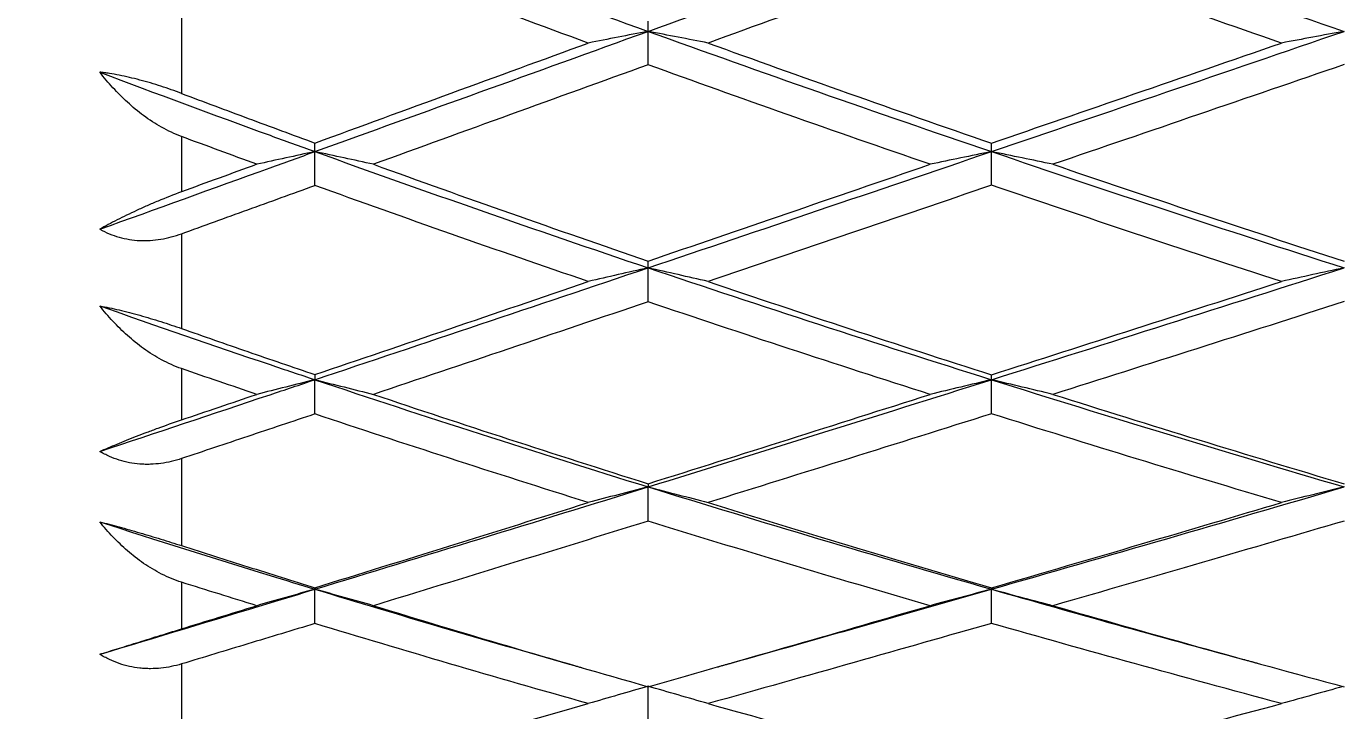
# Model space of a CAD drawing. Extents: x 6453 to 7582, y 0 to 827.
# Drawn here: x 6608.18 to 6616.67, y 204.21 to 208.62 of the extents above; entities that cross this region are included whole.
import ezdxf

# ---------------------------------------------------------------- set-up
doc = ezdxf.new("R2010")
doc.units = 0
doc.header["$LTSCALE"] = 30
doc.header["$MEASUREMENT"] = 0
doc.header["$PDMODE"] = 3
doc.header["$PDSIZE"] = -10
doc.layers.get('0').update_dxf_attribs({"linetype": 'CONTINUOUS'})
doc.layers.get('DEFPOINTS').update_dxf_attribs({"linetype": 'CONTINUOUS'})
doc.layers.add('1', color=7, linetype='CONTINUOUS')
doc.styles.add('Daelim Dimension', font='')
doc.styles.get('Daelim Dimension').set_extended_font_data('나눔고딕')
doc.dimstyles.new('DEFAULT', dxfattribs={"dimscale": 2, "dimtxt": 2, "dimasz": 2, "dimexe": 0, "dimexo": 2, "dimgap": 1, "dimtad": 1, "dimdec": 1, "dimzin": 9, "dimdsep": 46, "dimtxsty": 'Daelim Dimension', "dimcen": 0.5, "dimclrd": 252, "dimclre": 252, "dimclrt": 3, "dimadec": 1, "dimazin": 0, "dimtfac": 1, "dimtdec": 1, "dimtix": 1, "dimtmove": 0, "dimatfit": 3, "dimfxl": 1, "dimtolj": 1, "dimtzin": 1, "dimlwd": 9, "dimlwe": 9, "dimarcsym": 0})

# ---------------------------------------------------------------- blocks, each defined once
blk = doc.blocks.new('*D49')
at = {"color": 5, "lineweight": 9, "ltscale": 0.5, "transparency": 16777216}
for p, q in [((6677.3328, 220.0669), (6628.5483, 268.0055)), ((6604.9219, 241.1087), (6627.1712, 263.7506)), ((6649.4763, 191.7188), (6600.6918, 239.6574))]:
    blk.add_line(p, q, dxfattribs=at)
at = {"color": 5, "ltscale": 0.5, "transparency": 16777216}
for points in [[(6626.6957, 264.2179), (6627.6467, 263.2834), (6629.9748, 266.6037)], [(6604.4464, 241.5759), (6605.3974, 240.6414), (6602.1183, 238.2556)]]:
    blk.add_solid(points, dxfattribs=at)
at = {"layer": 'DEFPOINTS', "color": 0, "ltscale": 0.5, "transparency": 16777216}
for p in [(6629.9748, 266.6037), (6680.1858, 217.2633), (6652.3293, 188.9152)]:
    blk.add_point(p, dxfattribs=at)
at = {"color": 7, "ltscale": 0.5, "transparency": 16777216, "insert": (6610.7629, 257.6217), "char_height": 10, "attachment_point": 5, "rotation": 45.50109, "style": 'Daelim Dimension'}
blk.add_mtext('\\A1;40', dxfattribs=at)

msp = doc.modelspace()

# ---------------------------------------------------------------- linework, layer by layer
at = {"layer": '1', "color": 7, "linetype": 'Continuous', "lineweight": 18}
for points, degree in [([(6610.0441, 209.3865), (6610.7479, 209.1167), (6611.4636, 208.8505), (6612.1904, 208.5883)], 3), ([(6612.1904, 208.5883), (6612.9171, 208.8505), (6613.6549, 209.1168), (6614.4026, 209.3866)], 3), ([(6614.4026, 209.3866), (6615.1503, 209.1167), (6615.9079, 208.8505), (6616.6745, 208.5883)], 3), ([(6611.8053, 208.5133), (6611.5029, 208.6238), (6610.907, 208.8446), (6610.3288, 209.0642), (6610.0441, 209.1736)], 3), ([(6614.4026, 209.1749), (6614.0977, 209.0644), (6613.4885, 208.8436), (6612.8806, 208.6233), (6612.577, 208.5133)], 3), ([(6616.2713, 208.5133), (6615.9515, 208.624), (6615.3201, 208.8452), (6614.7056, 209.0652), (6614.4026, 209.1749)], 3), ([(6612.1904, 208.5883), (6612.1904, 208.5992), (6612.1904, 208.6211), (6612.1904, 208.6431), (6612.1904, 208.6541)], 3), ([(6610.0441, 207.8138), (6610.7479, 208.0678), (6611.4636, 208.326), (6612.1904, 208.5883)], 3), ([(6612.1904, 208.5883), (6612.1258, 208.5759), (6611.997, 208.5509), (6611.8691, 208.5259), (6611.8053, 208.5133)], 3), ([(6612.1904, 208.3732), (6612.1904, 208.4091), (6612.1904, 208.4808), (6612.1904, 208.5525), (6612.1904, 208.5883)], 3), ([(6612.1904, 208.5883), (6612.9171, 208.3261), (6613.6549, 208.0678), (6614.4026, 207.8138)], 3), ([(6612.577, 208.5133), (6612.5129, 208.5258), (6612.3843, 208.5509), (6612.2551, 208.5758), (6612.1904, 208.5883)], 3), ([(6614.4026, 207.8138), (6615.1503, 208.0678), (6615.9079, 208.326), (6616.6745, 208.5883)], 3), ([(6616.6745, 208.5883), (6616.6069, 208.5759), (6616.472, 208.5509), (6616.3381, 208.5259), (6616.2713, 208.5133)], 3), ([(6610.0441, 207.8692), (6610.3362, 207.976), (6610.9219, 208.1903), (6611.5104, 208.4055), (6611.8053, 208.5133)], 3), ([(6612.577, 208.5133), (6612.8728, 208.4061), (6613.4729, 208.1913), (6614.0899, 207.9758), (6614.4026, 207.8679)], 3), ([(6614.4026, 207.8679), (6614.7044, 207.9719), (6615.3176, 208.1833), (6615.9502, 208.4021), (6616.2713, 208.5133)], 3), ([(6612.1904, 208.3732), (6611.8939, 208.2658), (6611.3024, 208.0515), (6610.7138, 207.8384), (6610.4203, 207.7321)], 3), ([(6614.0079, 207.7321), (6613.6965, 207.8392), (6613.0822, 208.0533), (6612.4849, 208.2667), (6612.1904, 208.3732)], 3), ([(6616.6745, 208.3743), (6616.3615, 208.2668), (6615.7357, 208.0523), (6615.1108, 207.8387), (6614.7985, 207.7321)], 3), ([(6609.1848, 207.9108), (6609.14, 207.9275), (6609.0545, 207.968), (6608.9386, 208.044), (6608.8344, 208.1306), (6608.7416, 208.2239), (6608.685, 208.291), (6608.658, 208.3254)], 3), ([(6609.1848, 208.1885), (6609.3277, 208.1346), (6609.6138, 208.0276), (6609.9005, 207.9218), (6610.0441, 207.8692)], 3), ([(6609.6694, 207.7321), (6609.5886, 207.7617), (6609.4269, 207.8211), (6609.2655, 207.8808), (6609.1848, 207.9108)], 3), ([(6610.0441, 207.8138), (6610.0441, 207.823), (6610.0441, 207.8414), (6610.0441, 207.8599), (6610.0441, 207.8692)], 3), ([(6614.4026, 207.8138), (6614.4026, 207.8228), (6614.4026, 207.8408), (6614.4026, 207.8589), (6614.4026, 207.8679)], 3), ([(6610.0441, 207.8138), (6609.9812, 207.8003), (6609.8559, 207.7731), (6609.7315, 207.7458), (6609.6694, 207.7321)], 3), ([(6610.0441, 207.5959), (6610.0441, 207.6322), (6610.0441, 207.7048), (6610.0441, 207.7775), (6610.0441, 207.8138)], 3), ([(6610.0441, 207.8138), (6610.7479, 207.5598), (6611.4636, 207.3102), (6612.1904, 207.0652)], 3), ([(6610.4203, 207.7321), (6610.3576, 207.7458), (6610.2321, 207.7732), (6610.1067, 207.8003), (6610.0441, 207.8138)], 3), ([(6612.1904, 207.0652), (6612.9171, 207.3102), (6613.6549, 207.5599), (6614.4026, 207.8138)], 3), ([(6614.4026, 207.8138), (6614.3364, 207.8003), (6614.2044, 207.7731), (6614.0733, 207.7458), (6614.0079, 207.7321)], 3), ([(6614.4026, 207.5971), (6614.4026, 207.6332), (6614.4026, 207.7055), (6614.4026, 207.7777), (6614.4026, 207.8138)], 3), ([(6614.4026, 207.8138), (6615.1503, 207.5598), (6615.9079, 207.3102), (6616.6745, 207.0652)], 3), ([(6614.7985, 207.7321), (6614.7329, 207.7458), (6614.6012, 207.7731), (6614.4689, 207.8002), (6614.4026, 207.8138)], 3), ([(6609.6694, 207.7321), (6609.588, 207.7023), (6609.4258, 207.643), (6609.2649, 207.5841), (6609.1848, 207.5548)], 3), ([(6610.4203, 207.7321), (6610.7143, 207.6257), (6611.3032, 207.4154), (6611.8943, 207.2101), (6612.1904, 207.1087)], 3), ([(6612.1904, 207.1087), (6612.4852, 207.2095), (6613.0829, 207.4142), (6613.6969, 207.6251), (6614.0079, 207.7321)], 3), ([(6614.7985, 207.7321), (6615.1031, 207.6282), (6615.7203, 207.4201), (6616.3538, 207.2118), (6616.6745, 207.1076)], 3), ([(6609.1848, 207.2848), (6609.3259, 207.3358), (6609.6102, 207.4388), (6609.8988, 207.5432), (6610.0441, 207.5959)], 3), ([(6611.8053, 206.977), (6611.5106, 207.0777), (6610.9223, 207.2815), (6610.3364, 207.4902), (6610.0441, 207.5959)], 3), ([(6614.4026, 207.5971), (6614.0978, 207.4932), (6613.4887, 207.286), (6612.8807, 207.0798), (6612.577, 206.977)], 3), ([(6616.2713, 206.977), (6615.9518, 207.0804), (6615.3207, 207.2872), (6614.7059, 207.4939), (6614.4026, 207.5971)], 3), ([(6612.1904, 207.0652), (6612.1904, 207.0724), (6612.1904, 207.0869), (6612.1904, 207.1014), (6612.1904, 207.1087)], 3), ([(6610.0441, 206.3446), (6610.7479, 206.5799), (6611.4636, 206.8202), (6612.1904, 207.0652)], 3), ([(6612.1904, 207.0652), (6612.1258, 207.0506), (6611.997, 207.0213), (6611.8691, 206.9918), (6611.8053, 206.977)], 3), ([(6612.1904, 206.8463), (6612.1904, 206.8828), (6612.1904, 206.9558), (6612.1904, 207.0287), (6612.1904, 207.0652)], 3), ([(6612.1904, 207.0652), (6612.9171, 206.8202), (6613.6549, 206.5799), (6614.4026, 206.3446)], 3), ([(6612.577, 206.977), (6612.5129, 206.9918), (6612.3843, 207.0212), (6612.2551, 207.0506), (6612.1904, 207.0652)], 3), ([(6614.4026, 206.3446), (6615.1503, 206.5799), (6615.9079, 206.8202), (6616.6745, 207.0652)], 3), ([(6616.6745, 207.0652), (6616.6069, 207.0506), (6616.472, 207.0213), (6616.3381, 206.9918), (6616.2713, 206.977)], 3), ([(6610.0441, 206.3773), (6610.3293, 206.4741), (6610.908, 206.6708), (6611.5034, 206.8739), (6611.8053, 206.977)], 3), ([(6612.577, 206.977), (6612.8811, 206.8741), (6613.4895, 206.6711), (6614.0982, 206.4736), (6614.4026, 206.3761)], 3), ([(6614.4026, 206.3761), (6614.7073, 206.4735), (6615.3235, 206.6711), (6615.9532, 206.8741), (6616.2713, 206.977)], 3), ([(6612.1904, 206.8463), (6611.887, 206.7438), (6611.2886, 206.5419), (6610.707, 206.3464), (6610.4203, 206.2502)], 3), ([(6614.0079, 206.2502), (6613.7047, 206.3468), (6613.0986, 206.5428), (6612.493, 206.7442), (6612.1904, 206.8463)], 3), ([(6616.6745, 206.8473), (6616.3548, 206.7449), (6615.7224, 206.543), (6615.1041, 206.3468), (6614.7985, 206.2502)], 3), ([(6609.1848, 206.4159), (6609.14, 206.4314), (6609.0545, 206.4697), (6608.9386, 206.5431), (6608.8344, 206.6277), (6608.7416, 206.7195), (6608.685, 206.7859), (6608.658, 206.8199)], 3), ([(6609.1848, 206.6741), (6609.3258, 206.6247), (6609.6099, 206.5257), (6609.8986, 206.4268), (6610.0441, 206.3773)], 3), ([(6609.6694, 206.2502), (6609.588, 206.2778), (6609.4257, 206.333), (6609.2649, 206.3883), (6609.1848, 206.4159)], 3), ([(6610.0441, 206.3446), (6609.9812, 206.3289), (6609.8559, 206.2976), (6609.7315, 206.266), (6609.6694, 206.2502)], 3), ([(6610.0441, 206.3773), (6610.0441, 206.3718), (6610.0441, 206.3608), (6610.0441, 206.35), (6610.0441, 206.3446)], 3), ([(6610.0441, 206.124), (6610.0441, 206.1608), (6610.0441, 206.2343), (6610.0441, 206.3078), (6610.0441, 206.3446)], 3), ([(6610.0441, 206.3446), (6610.7479, 206.1092), (6611.4636, 205.8789), (6612.1904, 205.6539)], 3), ([(6610.0441, 206.3446), (6610.1067, 206.329), (6610.2321, 206.2977), (6610.3576, 206.2661), (6610.4203, 206.2502)], 3), ([(6612.1904, 205.6539), (6612.9171, 205.8789), (6613.6549, 206.1093), (6614.4026, 206.3446)], 3), ([(6614.4026, 206.3446), (6614.3364, 206.329), (6614.2044, 206.2976), (6614.0733, 206.266), (6614.0079, 206.2502)], 3), ([(6614.4026, 206.3446), (6614.4026, 206.3498), (6614.4026, 206.3603), (6614.4026, 206.3708), (6614.4026, 206.3761)], 3), ([(6614.4026, 206.1252), (6614.4026, 206.1617), (6614.4026, 206.2349), (6614.4026, 206.308), (6614.4026, 206.3446)], 3), ([(6614.4026, 206.3446), (6615.1503, 206.1093), (6615.9079, 205.8789), (6616.6745, 205.6539)], 3), ([(6614.7985, 206.2502), (6614.7329, 206.266), (6614.6012, 206.2975), (6614.4689, 206.3289), (6614.4026, 206.3446)], 3), ([(6609.1848, 206.086), (6609.2649, 206.1131), (6609.4257, 206.1676), (6609.588, 206.2226), (6609.6694, 206.2502)], 3), ([(6610.4203, 206.2502), (6610.7065, 206.1541), (6611.2877, 205.9621), (6611.8865, 205.7703), (6612.1904, 205.6745)], 3), ([(6612.1904, 205.6745), (6612.4911, 205.7691), (6613.0948, 205.9597), (6613.7028, 206.1529), (6614.0079, 206.2502)], 3), ([(6614.7985, 206.2502), (6615.1119, 206.1511), (6615.738, 205.9559), (6616.3626, 205.7667), (6616.6745, 205.6735)], 3), ([(6610.0441, 206.124), (6609.8987, 206.0753), (6609.6101, 205.9787), (6609.3258, 205.8838), (6609.1848, 205.8367)], 3), ([(6611.8053, 205.5535), (6611.5032, 205.6483), (6610.9075, 205.8383), (6610.329, 206.0287), (6610.0441, 206.124)], 3), ([(6614.4026, 206.1252), (6614.0973, 206.0289), (6613.4878, 205.8374), (6612.8802, 205.6478), (6612.577, 205.5535)], 3), ([(6616.2713, 205.5535), (6615.9606, 205.6458), (6615.3384, 205.8334), (6614.7147, 206.0269), (6614.4026, 206.1252)], 3), ([(6610.0441, 204.995), (6610.7479, 205.2091), (6611.4636, 205.4288), (6612.1904, 205.6539)], 3), ([(6612.1904, 205.6539), (6612.1258, 205.6373), (6611.997, 205.6039), (6611.8691, 205.5703), (6611.8053, 205.5535)], 3), ([(6612.1904, 205.6745), (6612.1904, 205.671), (6612.1904, 205.6641), (6612.1904, 205.6573), (6612.1904, 205.6539)], 3), ([(6612.1904, 205.4335), (6612.1904, 205.4702), (6612.1904, 205.5437), (6612.1904, 205.6172), (6612.1904, 205.6539)], 3), ([(6612.1904, 205.6539), (6612.9171, 205.4289), (6613.6549, 205.2091), (6614.4026, 204.995)], 3), ([(6612.1904, 205.6539), (6612.2551, 205.6372), (6612.3843, 205.6038), (6612.5129, 205.5703), (6612.577, 205.5535)], 3), ([(6614.4026, 204.995), (6615.1503, 205.2091), (6615.9079, 205.4288), (6616.6745, 205.6539)], 3), ([(6616.6745, 205.6539), (6616.6069, 205.6372), (6616.472, 205.6039), (6616.3381, 205.5703), (6616.2713, 205.5535)], 3), ([(6610.0441, 205.0047), (6610.3302, 205.0932), (6610.9098, 205.2732), (6611.5043, 205.4591), (6611.8053, 205.5535)], 3), ([(6612.577, 205.5535), (6612.8727, 205.4616), (6613.4727, 205.2779), (6614.0898, 205.0949), (6614.4026, 205.0036)], 3), ([(6614.4026, 205.0036), (6614.7349, 205.1004), (6615.3789, 205.2891), (6615.9809, 205.4672), (6616.2713, 205.5535)], 3), ([(6609.1848, 205.0399), (6609.14, 205.054), (6609.0545, 205.0898), (6608.9386, 205.1598), (6608.8344, 205.2414), (6608.7416, 205.3307), (6608.685, 205.3955), (6608.658, 205.4289)], 3), ([(6612.1904, 205.4335), (6611.8902, 205.3405), (6611.295, 205.1567), (6610.7101, 204.9774), (6610.4203, 204.8889)], 3), ([(6614.0079, 204.8889), (6613.6968, 204.9792), (6613.0827, 205.1603), (6612.4851, 205.3423), (6612.1904, 205.4335)], 3), ([(6616.6745, 205.4344), (6616.3781, 205.3473), (6615.7688, 205.1692), (6615.1273, 204.9835), (6614.7985, 204.8889)], 3), ([(6609.1848, 205.2758), (6609.3258, 205.2305), (6609.6099, 205.1401), (6609.8986, 205.0498), (6610.0441, 205.0047)], 3), ([(6609.6694, 204.8889), (6609.5879, 204.914), (6609.4257, 204.9643), (6609.2649, 205.0147), (6609.1848, 205.0399)], 3), ([(6610.0441, 204.995), (6609.9812, 204.9774), (6609.8559, 204.9422), (6609.7315, 204.9067), (6609.6694, 204.8889)], 3), ([(6610.0441, 204.995), (6610.0441, 204.9965), (6610.0441, 204.9997), (6610.0441, 205.003), (6610.0441, 205.0047)], 3), ([(6610.0441, 204.7742), (6610.0441, 204.811), (6610.0441, 204.8846), (6610.0441, 204.9582), (6610.0441, 204.995)], 3), ([(6610.0441, 204.995), (6610.5834, 204.8309), (6611.1298, 204.6701), (6611.6828, 204.5127)], 3), ([(6610.4203, 204.8889), (6610.3576, 204.9068), (6610.2321, 204.9423), (6610.1067, 204.9775), (6610.0441, 204.995)], 3), ([(6612.73, 204.5207), (6613.2816, 204.6756), (6613.8393, 204.8337), (6614.4026, 204.995)], 3), ([(6614.4026, 204.995), (6614.3364, 204.9774), (6614.2044, 204.9422), (6614.0733, 204.9067), (6614.0079, 204.8889)], 3), ([(6614.4026, 205.0036), (6614.4026, 205.0021), (6614.4026, 204.9992), (6614.4026, 204.9964), (6614.4026, 204.995)], 3), ([(6614.4026, 204.7753), (6614.4026, 204.8119), (6614.4026, 204.8851), (6614.4026, 204.9584), (6614.4026, 204.995)], 3), ([(6614.4026, 204.995), (6614.9369, 204.842), (6615.4763, 204.6918), (6616.0205, 204.5446)], 3), ([(6614.4026, 204.995), (6614.4689, 204.9774), (6614.6012, 204.9421), (6614.7329, 204.9067), (6614.7985, 204.8889)], 3), ([(6609.1848, 204.7398), (6609.265, 204.7644), (6609.4259, 204.8139), (6609.5881, 204.8638), (6609.6694, 204.8889)], 3), ([(6610.4203, 204.8889), (6610.7066, 204.8015), (6611.2879, 204.6271), (6611.8867, 204.4537), (6612.1904, 204.3673)], 3), ([(6612.1904, 204.3673), (6612.5131, 204.4589), (6613.1388, 204.6376), (6613.7249, 204.8068), (6614.0079, 204.8889)], 3), ([(6614.7985, 204.8889), (6615.1029, 204.8013), (6615.72, 204.6266), (6616.3536, 204.4529), (6616.6745, 204.3664)], 3), ([(6610.0441, 204.7742), (6609.8997, 204.7303), (6609.612, 204.6429), (6609.3268, 204.5567), (6609.1848, 204.5138)], 3), ([(6611.8053, 204.2582), (6611.5031, 204.3436), (6610.9074, 204.5151), (6610.329, 204.6877), (6610.0441, 204.7742)], 3), ([(6614.4026, 204.7753), (6614.1176, 204.6936), (6613.5282, 204.5257), (6612.9004, 204.3488), (6612.577, 204.2582)], 3), ([(6616.2713, 204.2582), (6615.9519, 204.3437), (6615.3209, 204.5154), (6614.706, 204.6885), (6614.4026, 204.7753)], 3), ([(6616.0197, 204.5448), (6616.1155, 204.5186)], 1), ([(6611.6822, 204.5129), (6611.7718, 204.4873)], 1), ([(6612.6371, 204.4945), (6612.7306, 204.5209)], 1), ([(6612.1904, 204.3697), (6612.1258, 204.3513), (6611.997, 204.3142), (6611.8691, 204.2769), (6611.8053, 204.2582)], 3), ([(6612.1904, 204.1503), (6612.1904, 204.1869), (6612.1904, 204.26), (6612.1904, 204.3332), (6612.1904, 204.3697)], 3), ([(6612.577, 204.2582), (6612.5129, 204.2769), (6612.3843, 204.3141), (6612.2551, 204.3512), (6612.1904, 204.3697)], 3), ([(6610.0441, 203.7664), (6610.3548, 203.8521), (6610.9592, 204.02), (6611.5291, 204.1802), (6611.8053, 204.2582)], 3), ([(6612.577, 204.2582), (6612.8728, 204.1754), (6613.473, 204.0104), (6614.0899, 203.8468), (6614.4026, 203.7654)], 3), ([(6614.4026, 203.7654), (6614.7155, 203.8467), (6615.3399, 204.0102), (6615.9614, 204.1753), (6616.2713, 204.2582)], 3)]:
    msp.add_open_spline(points, degree=degree, dxfattribs=at)
at = {"layer": '1', "color": 7, "linetype": 'Continuous', "lineweight": 13}
for points, weights in [([(6609.1848, 208.8422), (6609.1848, 208.5112), (6609.1848, 208.1885)], [1, 0.999767428635, 1]), ([(6609.1848, 207.9108), (6609.1848, 207.7314), (6609.1848, 207.5548)], [1, 0.999926457479, 1]), ([(6609.1848, 207.2848), (6609.1848, 206.9746), (6609.1848, 206.6741)], [1, 0.999767428635, 1]), ([(6609.1848, 206.4159), (6609.1848, 206.2494), (6609.1848, 206.086)], [1, 0.999926457478, 1]), ([(6609.1848, 205.8367), (6609.1848, 205.5508), (6609.1848, 205.2758)], [1, 0.999767428635, 1]), ([(6609.1848, 205.0399), (6609.1848, 204.888), (6609.1848, 204.7398)], [1, 0.999926457479, 1]), ([(6609.1848, 204.5138), (6609.1848, 204.2552), (6609.1848, 204.0087)], [1, 0.999767428635, 1])]:
    msp.add_rational_spline(points, weights, degree=2, dxfattribs=at)
at = {"layer": '1', "color": 7, "linetype": 'Continuous', "lineweight": 18}
for points, knots in [([(6608.658, 208.3254), (6609.0202, 208.1887), (6609.4811, 208.0177), (6609.9474, 207.8487), (6610.0441, 207.8138)], [0, 0, 0, 0, 0.79323, 1, 1, 1, 1]), ([(6609.1848, 208.1885), (6609.1411, 208.2049), (6609.0969, 208.2205), (6609.0297, 208.2422), (6609.0072, 208.2492), (6608.9731, 208.2593), (6608.9617, 208.2625), (6608.9388, 208.2689), (6608.9274, 208.272), (6608.8707, 208.287), (6608.8264, 208.2972), (6608.7618, 208.3098), (6608.7405, 208.3136), (6608.7091, 208.3186), (6608.6986, 208.3201), (6608.6781, 208.3229), (6608.668, 208.3242), (6608.658, 208.3254)], [0, 0, 0, 0, 0.25, 0.25, 0.375, 0.375, 0.4375, 0.4375, 0.5, 0.5, 0.75, 0.75, 0.875, 0.875, 0.9375, 0.9375, 1, 1, 1, 1]), ([(6608.658, 207.3136), (6609.0202, 207.4443), (6609.4811, 207.6107), (6609.9474, 207.7789), (6610.0441, 207.8138)], [0, 0, 0, 0, 0.79323, 1, 1, 1, 1]), ([(6609.1848, 207.5548), (6609.1321, 207.5355), (6609.082, 207.5158), (6609.0097, 207.4856), (6608.9861, 207.4755), (6608.9515, 207.4602), (6608.94, 207.4551), (6608.9174, 207.4449), (6608.9062, 207.4397), (6608.851, 207.4141), (6608.8094, 207.3937), (6608.7306, 207.3534), (6608.6934, 207.3334), (6608.658, 207.3136)], [0, 0, 0, 0, 0.25, 0.25, 0.375, 0.375, 0.4375, 0.4375, 0.5, 0.5, 0.75, 0.75, 1, 1, 1, 1]), ([(6608.658, 207.3136), (6608.6978, 207.2918), (6608.7393, 207.2748), (6608.804, 207.2565), (6608.8261, 207.2516), (6608.8709, 207.2444), (6608.8934, 207.2422), (6608.9609, 207.2391), (6609.0061, 207.242), (6609.0741, 207.2532), (6609.0965, 207.2581), (6609.141, 207.2699), (6609.163, 207.2769), (6609.1848, 207.2848)], [0, 0, 0, 0, 0.25, 0.25, 0.375, 0.375, 0.5, 0.5, 0.75, 0.75, 0.875, 0.875, 1, 1, 1, 1]), ([(6608.658, 206.8199), (6609.0202, 206.6925), (6609.4811, 206.5336), (6609.9474, 206.3769), (6610.0441, 206.3446)], [0, 0, 0, 0, 0.79323, 1, 1, 1, 1]), ([(6608.658, 206.8199), (6608.6978, 206.8126), (6608.7393, 206.8039), (6608.804, 206.7886), (6608.8261, 206.7832), (6608.8709, 206.7716), (6608.8934, 206.7655), (6608.9609, 206.7467), (6609.0061, 206.7331), (6609.0741, 206.7115), (6609.0965, 206.7042), (6609.141, 206.6893), (6609.163, 206.6818), (6609.1848, 206.6741)], [0, 0, 0, 0, 0.25, 0.25, 0.375, 0.375, 0.5, 0.5, 0.75, 0.75, 0.875, 0.875, 1, 1, 1, 1]), ([(6608.658, 205.8824), (6609.0202, 206.0028), (6609.4811, 206.1564), (6609.9474, 206.3123), (6610.0441, 206.3446)], [0, 0, 0, 0, 0.79323, 1, 1, 1, 1]), ([(6608.658, 205.8824), (6608.6934, 205.8979), (6608.7305, 205.9137), (6608.8091, 205.9462), (6608.8505, 205.9629), (6608.9164, 205.9887), (6608.939, 205.9974), (6608.9855, 206.015), (6609.0092, 206.0239), (6609.0818, 206.0504), (6609.1321, 206.0682), (6609.1848, 206.086)], [0, 0, 0, 0, 0.25, 0.25, 0.5, 0.5, 0.625, 0.625, 0.75, 0.75, 1, 1, 1, 1]), ([(6609.1848, 205.8367), (6609.1411, 205.8221), (6609.0969, 205.8115), (6609.0297, 205.8023), (6609.0072, 205.8004), (6608.9731, 205.7993), (6608.9617, 205.7992), (6608.9388, 205.7997), (6608.9274, 205.8003), (6608.8707, 205.8047), (6608.8264, 205.8132), (6608.7618, 205.8335), (6608.7405, 205.8415), (6608.7091, 205.8555), (6608.6986, 205.8605), (6608.6781, 205.871), (6608.668, 205.8766), (6608.658, 205.8824)], [0, 0, 0, 0, 0.25, 0.25, 0.375, 0.375, 0.4375, 0.4375, 0.5, 0.5, 0.75, 0.75, 0.875, 0.875, 0.9375, 0.9375, 1, 1, 1, 1]), ([(6608.658, 205.4289), (6609.0202, 205.3123), (6609.4811, 205.1671), (6609.9474, 205.0244), (6610.0441, 204.995)], [0, 0, 0, 0, 0.79323, 1, 1, 1, 1]), ([(6608.658, 205.4289), (6608.6978, 205.419), (6608.7393, 205.4081), (6608.804, 205.3904), (6608.8261, 205.3843), (6608.8709, 205.3716), (6608.8934, 205.3651), (6608.9609, 205.3453), (6609.0061, 205.3317), (6609.0741, 205.3108), (6609.0965, 205.3038), (6609.141, 205.2898), (6609.163, 205.2828), (6609.1848, 205.2758)], [0, 0, 0, 0, 0.25, 0.25, 0.375, 0.375, 0.5, 0.5, 0.75, 0.75, 0.875, 0.875, 1, 1, 1, 1]), ([(6608.658, 204.5759), (6609.0202, 204.6847), (6609.4811, 204.8239), (6609.9474, 204.9656), (6610.0441, 204.995)], [0, 0, 0, 0, 0.79323, 1, 1, 1, 1]), ([(6608.658, 204.5759), (6608.6934, 204.5868), (6608.7305, 204.5984), (6608.8091, 204.6229), (6608.8505, 204.6358), (6608.9164, 204.6564), (6608.939, 204.6635), (6608.9855, 204.678), (6609.0092, 204.6854), (6609.0818, 204.708), (6609.1321, 204.7236), (6609.1848, 204.7398)], [0, 0, 0, 0, 0.25, 0.25, 0.5, 0.5, 0.625, 0.625, 0.75, 0.75, 1, 1, 1, 1]), ([(6609.1848, 204.5138), (6609.1411, 204.5006), (6609.0969, 204.4914), (6609.0297, 204.4844), (6609.0072, 204.4832), (6608.9731, 204.4831), (6608.9617, 204.4834), (6608.9388, 204.4846), (6608.9274, 204.4855), (6608.8707, 204.4917), (6608.8264, 204.5016), (6608.7618, 204.5239), (6608.7405, 204.5325), (6608.7091, 204.5475), (6608.6986, 204.5528), (6608.6781, 204.5639), (6608.668, 204.5698), (6608.658, 204.5759)], [0, 0, 0, 0, 0.25, 0.25, 0.375, 0.375, 0.4375, 0.4375, 0.5, 0.5, 0.75, 0.75, 0.875, 0.875, 0.9375, 0.9375, 1, 1, 1, 1]), ([(6616.6686, 204.3681), (6616.6029, 204.3502), (6616.4701, 204.3137), (6616.3381, 204.2769), (6616.2713, 204.2582)], [0, 0, 0, 0, 0.49253, 1, 1, 1, 1])]:
    msp.add_open_spline(points, degree=3, knots=knots, dxfattribs=at)

# ---------------------------------------------------------------- dimensions: what is measured, and where the dimension line sits
at = {"color": 5, "ltscale": 0.5}
dim = msp.add_aligned_dim(p1=(6652.3293, 188.9152), p2=(6680.1858, 217.2633), distance=70.3962, dimstyle='DEFAULT', override={"dimtxt": 5, "dimexe": 1, "dimdec": 0, "dimclrd": 5, "dimclre": 5, "dimclrt": 7}, dxfattribs=at)
dim.commit()
dim.dimension.update_dxf_attribs({"geometry": '*D49', "text_midpoint": (6610.7629, 257.6217)})

doc.saveas('drawing.dxf')
